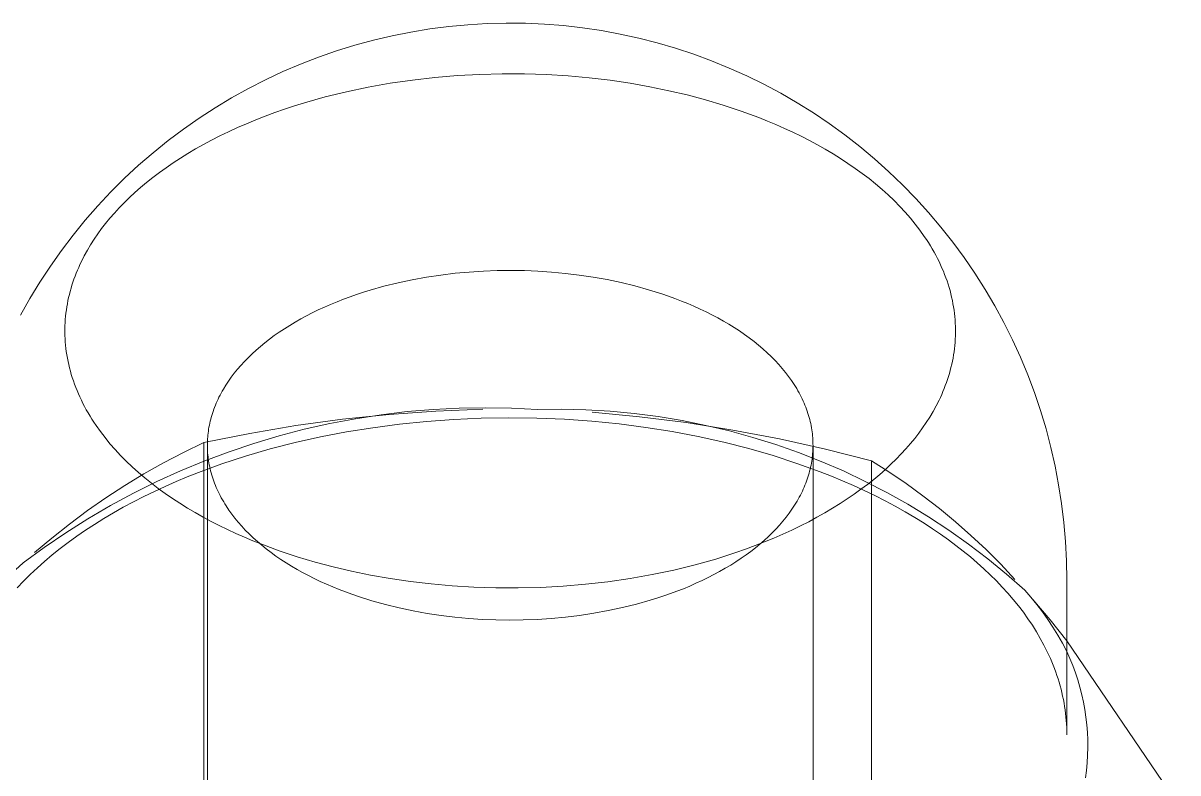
# Model space of a CAD drawing. Header units: inches. Extents: x -6 to 195, y -3 to 126.
# Drawn here: x 189.223 to 189.733, y 51.725 to 52.057 of the extents above; entities that cross this region are included whole.
import ezdxf

# ---------------------------------------------------------------- set-up
doc = ezdxf.new("R2010")
doc.units = ezdxf.units.IN
doc.linetypes.add('HIDDEN', pattern=[1.905, 1.27, -0.635])
doc.layers.add('ZANO_R', color=7, linetype='Continuous', lineweight=0)
doc.layers.add('ZANO_R_przerywana', color=250, linetype='HIDDEN', lineweight=0)

msp = doc.modelspace()

# ---------------------------------------------------------------- linework, layer by layer
at = {"layer": 'ZANO_R'}
for p, q in [((189.39422, 52.05267), (189.40258, 52.05404)), ((189.40258, 52.05404), (189.41099, 52.05512)), ((189.41099, 52.05512), (189.41944, 52.05591)), ((189.41944, 52.05591), (189.4279, 52.05641)), ((189.4279, 52.05641), (189.43638, 52.05662)), ((189.43638, 52.05662), (189.44486, 52.05653)), ((189.44486, 52.05653), (189.45329, 52.05616)), ((189.45329, 52.05616), (189.4617, 52.05549)), ((189.4617, 52.05549), (189.47009, 52.05454)), ((189.47009, 52.05454), (189.47843, 52.0533)), ((189.36947, 52.04685), (189.37765, 52.04907)), ((189.37765, 52.04907), (189.3859, 52.05102)), ((189.3859, 52.05102), (189.39422, 52.05267)), ((189.47843, 52.0533), (189.48673, 52.05177)), ((189.48673, 52.05177), (189.49498, 52.04997)), ((189.49498, 52.04997), (189.50315, 52.04788)), ((189.35336, 52.04156), (189.36137, 52.04434)), ((189.36137, 52.04434), (189.36947, 52.04685)), ((189.50315, 52.04788), (189.51125, 52.04551)), ((189.51125, 52.04551), (189.51927, 52.04286)), ((189.34545, 52.0385), (189.35336, 52.04156)), ((189.51927, 52.04286), (189.52719, 52.03994)), ((189.52719, 52.03994), (189.535, 52.03675)), ((189.32997, 52.03158), (189.33765, 52.03517)), ((189.33765, 52.03517), (189.34545, 52.0385)), ((189.535, 52.03675), (189.5427, 52.0333)), ((189.32242, 52.02772), (189.32997, 52.03158)), ((189.5427, 52.0333), (189.55028, 52.02958)), ((189.55028, 52.02958), (189.55772, 52.02561)), ((189.30774, 52.01923), (189.31501, 52.0236)), ((189.31501, 52.0236), (189.32242, 52.02772)), ((189.55772, 52.02561), (189.56503, 52.02138)), ((189.30063, 52.01462), (189.30774, 52.01923)), ((189.56503, 52.02138), (189.57218, 52.0169)), ((189.29368, 52.00976), (189.30063, 52.01462)), ((189.57218, 52.0169), (189.57918, 52.01218)), ((189.2869, 52.00466), (189.29368, 52.00976)), ((189.57918, 52.01218), (189.58601, 52.00723)), ((189.2803, 51.99934), (189.2869, 52.00466)), ((189.58601, 52.00723), (189.59267, 52.00204)), ((189.27389, 51.99379), (189.2803, 51.99934)), ((189.59267, 52.00204), (189.59914, 51.99663)), ((189.26768, 51.98802), (189.27389, 51.99379)), ((189.59914, 51.99663), (189.60543, 51.991)), ((189.26166, 51.98204), (189.26768, 51.98802)), ((189.60543, 51.991), (189.61152, 51.98516)), ((189.61152, 51.98516), (189.6174, 51.97911)), ((189.25586, 51.97586), (189.26166, 51.98204)), ((189.6174, 51.97911), (189.62308, 51.97286)), ((189.25027, 51.96948), (189.25586, 51.97586)), ((189.62308, 51.97286), (189.62853, 51.96642)), ((189.24491, 51.96292), (189.25027, 51.96948)), ((189.23977, 51.95617), (189.24491, 51.96292)), ((189.62853, 51.96642), (189.63377, 51.9598)), ((189.63377, 51.9598), (189.63877, 51.95301)), ((189.23487, 51.94925), (189.23977, 51.95617)), ((189.63877, 51.95301), (189.64354, 51.94604)), ((189.23022, 51.94216), (189.23487, 51.94925)), ((189.22581, 51.93492), (189.23022, 51.94216)), ((189.64354, 51.94604), (189.64806, 51.93892)), ((189.64806, 51.93892), (189.65234, 51.93164)), ((189.22165, 51.92753), (189.22581, 51.93492)), ((189.65234, 51.93164), (189.65637, 51.92423)), ((189.65637, 51.92423), (189.66014, 51.91668)), ((189.66014, 51.91668), (189.66364, 51.909)), ((189.66364, 51.909), (189.66689, 51.90121)), ((189.66689, 51.90121), (189.66986, 51.89331)), ((189.66986, 51.89331), (189.67256, 51.88532)), ((189.67256, 51.88532), (189.67499, 51.87723)), ((189.67499, 51.87723), (189.67714, 51.86907)), ((189.67714, 51.86907), (189.679, 51.86084)), ((189.679, 51.86084), (189.68058, 51.85255)), ((189.68058, 51.85255), (189.68188, 51.84421)), ((189.68188, 51.84421), (189.68289, 51.83583)), ((189.68289, 51.83583), (189.68361, 51.82743)), ((189.68361, 51.82743), (189.68405, 51.819)), ((189.68405, 51.819), (189.68419, 51.81056)), ((189.68419, 51.81056), (189.68419, 51.74209)), ((189.73329, 51.7115), (189.68419, 51.78359)), ((189.68419, 51.77881), (189.68557, 51.77574)), ((189.68557, 51.77574), (189.68684, 51.77262)), ((189.68684, 51.77262), (189.68801, 51.76946)), ((189.68801, 51.76946), (189.68906, 51.76627)), ((189.68906, 51.76627), (189.69001, 51.76303)), ((189.69001, 51.76303), (189.69084, 51.75977)), ((189.69084, 51.75977), (189.69156, 51.75648)), ((189.69156, 51.75648), (189.69216, 51.75317)), ((189.69216, 51.75317), (189.69265, 51.74984)), ((189.69265, 51.74984), (189.69303, 51.74649)), ((189.69303, 51.74649), (189.69329, 51.74313)), ((189.69329, 51.74313), (189.69343, 51.73977)), ((189.69343, 51.73977), (189.69346, 51.7364)), ((189.69337, 51.73304), (189.69317, 51.72968)), ((189.69346, 51.7364), (189.69337, 51.73304)), ((189.69317, 51.72968), (189.69285, 51.72632)), ((189.69285, 51.72632), (189.69242, 51.72298))]:
    msp.add_line(p, q, dxfattribs=at)
at = {"layer": 'ZANO_R_przerywana'}
for p, q in [((189.42473, 52.03395), (189.41478, 52.03341)), ((189.43463, 52.0342), (189.42473, 52.03395)), ((189.44445, 52.03415), (189.43463, 52.0342)), ((189.45415, 52.03384), (189.44445, 52.03415)), ((189.46371, 52.03325), (189.45415, 52.03384)), ((189.38508, 52.03001), (189.37536, 52.02828)), ((189.39492, 52.03144), (189.38508, 52.03001)), ((189.40483, 52.03258), (189.39492, 52.03144)), ((189.41478, 52.03341), (189.40483, 52.03258)), ((189.47309, 52.03241), (189.46371, 52.03325)), ((189.48226, 52.03132), (189.47309, 52.03241)), ((189.4912, 52.03001), (189.48226, 52.03132)), ((189.49988, 52.02848), (189.4912, 52.03001)), ((189.5083, 52.02675), (189.49988, 52.02848)), ((189.35641, 52.02396), (189.34726, 52.02138)), ((189.36579, 52.02626), (189.35641, 52.02396)), ((189.37536, 52.02828), (189.36579, 52.02626)), ((189.51643, 52.02484), (189.5083, 52.02675)), ((189.5244, 52.02272), (189.51643, 52.02484)), ((189.33839, 52.01854), (189.33406, 52.01703)), ((189.34279, 52.01999), (189.33839, 52.01854)), ((189.34726, 52.02138), (189.34279, 52.01999)), ((189.53234, 52.02035), (189.5244, 52.02272)), ((189.54021, 52.01774), (189.53234, 52.02035)), ((189.32564, 52.01383), (189.32156, 52.01214)), ((189.32981, 52.01546), (189.32564, 52.01383)), ((189.33406, 52.01703), (189.32981, 52.01546)), ((189.54799, 52.01487), (189.54021, 52.01774)), ((189.55182, 52.01334), (189.54799, 52.01487)), ((189.55563, 52.01175), (189.55182, 52.01334)), ((189.31366, 52.00861), (189.30985, 52.00677)), ((189.31756, 52.0104), (189.31366, 52.00861)), ((189.32156, 52.01214), (189.31756, 52.0104)), ((189.55939, 52.01009), (189.55563, 52.01175)), ((189.5631, 52.00837), (189.55939, 52.01009)), ((189.56677, 52.00659), (189.5631, 52.00837)), ((189.30253, 52.00295), (189.29902, 52.00098)), ((189.30614, 52.00488), (189.30253, 52.00295)), ((189.30985, 52.00677), (189.30614, 52.00488)), ((189.57038, 52.00475), (189.56677, 52.00659)), ((189.57393, 52.00284), (189.57038, 52.00475)), ((189.57741, 52.00087), (189.57393, 52.00284)), ((189.29562, 51.99896), (189.29232, 51.99691)), ((189.29902, 52.00098), (189.29562, 51.99896)), ((189.58083, 51.99885), (189.57741, 52.00087)), ((189.58418, 51.99676), (189.58083, 51.99885)), ((189.28604, 51.99271), (189.28306, 51.99057)), ((189.28912, 51.99483), (189.28604, 51.99271)), ((189.29232, 51.99691), (189.28912, 51.99483)), ((189.58745, 51.99462), (189.58418, 51.99676)), ((189.59063, 51.99242), (189.58745, 51.99462)), ((189.28019, 51.9884), (189.27743, 51.9862)), ((189.28306, 51.99057), (189.28019, 51.9884)), ((189.59374, 51.99017), (189.59063, 51.99242)), ((189.59675, 51.98787), (189.59374, 51.99017)), ((189.59967, 51.98551), (189.59675, 51.98787)), ((189.27478, 51.98399), (189.27225, 51.98175)), ((189.27743, 51.9862), (189.27478, 51.98399)), ((189.6025, 51.9831), (189.59967, 51.98551)), ((189.60522, 51.98065), (189.6025, 51.9831)), ((189.26982, 51.9795), (189.2675, 51.97723)), ((189.27225, 51.98175), (189.26982, 51.9795)), ((189.60784, 51.97815), (189.60522, 51.98065)), ((189.61035, 51.97561), (189.60784, 51.97815)), ((189.26319, 51.97267), (189.26119, 51.97037)), ((189.26529, 51.97495), (189.26319, 51.97267)), ((189.2675, 51.97723), (189.26529, 51.97495)), ((189.61275, 51.97302), (189.61035, 51.97561)), ((189.61504, 51.9704), (189.61275, 51.97302)), ((189.2593, 51.96807), (189.25752, 51.96577)), ((189.26119, 51.97037), (189.2593, 51.96807)), ((189.61722, 51.96774), (189.61504, 51.9704)), ((189.61927, 51.96505), (189.61722, 51.96774)), ((189.25583, 51.96344), (189.25421, 51.96107)), ((189.25752, 51.96577), (189.25583, 51.96344)), ((189.6212, 51.96233), (189.61927, 51.96505)), ((189.62213, 51.96096), (189.6212, 51.96233)), ((189.25267, 51.95866), (189.25122, 51.95621)), ((189.25421, 51.96107), (189.25267, 51.95866)), ((189.62302, 51.95958), (189.62213, 51.96096)), ((189.62388, 51.9582), (189.62302, 51.95958)), ((189.6247, 51.9568), (189.62388, 51.9582)), ((189.24985, 51.95373), (189.24857, 51.9512)), ((189.25122, 51.95621), (189.24985, 51.95373)), ((189.6255, 51.95541), (189.6247, 51.9568)), ((189.62626, 51.95401), (189.6255, 51.95541)), ((189.627, 51.9526), (189.62626, 51.95401)), ((189.6277, 51.95119), (189.627, 51.9526)), ((189.24682, 51.94734), (189.24629, 51.94604)), ((189.24738, 51.94864), (189.24682, 51.94734)), ((189.24796, 51.94992), (189.24738, 51.94864)), ((189.24857, 51.9512), (189.24796, 51.94992)), ((189.42003, 51.9466), (189.42626, 51.94701)), ((189.42626, 51.94701), (189.43242, 51.94724)), ((189.43242, 51.94724), (189.4385, 51.94731)), ((189.4385, 51.94731), (189.44446, 51.94723)), ((189.44446, 51.94723), (189.45042, 51.94699)), ((189.45042, 51.94699), (189.45645, 51.94658)), ((189.62837, 51.94978), (189.6277, 51.95119)), ((189.629, 51.94836), (189.62837, 51.94978)), ((189.62961, 51.94693), (189.629, 51.94836)), ((189.63018, 51.94551), (189.62961, 51.94693)), ((189.24484, 51.94208), (189.24441, 51.94074)), ((189.2453, 51.94341), (189.24484, 51.94208)), ((189.24578, 51.94473), (189.2453, 51.94341)), ((189.24629, 51.94604), (189.24578, 51.94473)), ((189.38234, 51.94028), (189.38854, 51.94181)), ((189.38854, 51.94181), (189.3948, 51.94315)), ((189.3948, 51.94315), (189.40111, 51.9443)), ((189.40111, 51.9443), (189.40743, 51.94525)), ((189.40743, 51.94525), (189.41374, 51.94602)), ((189.41374, 51.94602), (189.42003, 51.9466)), ((189.45645, 51.94658), (189.46255, 51.94601)), ((189.46255, 51.94601), (189.46869, 51.94527)), ((189.46869, 51.94527), (189.47485, 51.94435)), ((189.47485, 51.94435), (189.48101, 51.94324)), ((189.48101, 51.94324), (189.48715, 51.94194)), ((189.48715, 51.94194), (189.49324, 51.94046)), ((189.63072, 51.94408), (189.63018, 51.94551)), ((189.63123, 51.94265), (189.63072, 51.94408)), ((189.6317, 51.94122), (189.63123, 51.94265)), ((189.24327, 51.93669), (189.24295, 51.93533)), ((189.24362, 51.93805), (189.24327, 51.93669)), ((189.244, 51.9394), (189.24362, 51.93805)), ((189.24441, 51.94074), (189.244, 51.9394)), ((189.36733, 51.93562), (189.37026, 51.93664)), ((189.37026, 51.93664), (189.37324, 51.93762)), ((189.37324, 51.93762), (189.37624, 51.93856)), ((189.37624, 51.93856), (189.38234, 51.94028)), ((189.49324, 51.94046), (189.49925, 51.93878)), ((189.49925, 51.93878), (189.50517, 51.93692)), ((189.50517, 51.93692), (189.50808, 51.93592)), ((189.63214, 51.93978), (189.6317, 51.94122)), ((189.63255, 51.93835), (189.63214, 51.93978)), ((189.63293, 51.93691), (189.63255, 51.93835)), ((189.63328, 51.93548), (189.63293, 51.93691)), ((189.24238, 51.93258), (189.24214, 51.9312)), ((189.24265, 51.93396), (189.24238, 51.93258)), ((189.24295, 51.93533), (189.24265, 51.93396)), ((189.35601, 51.93106), (189.35877, 51.93227)), ((189.35877, 51.93227), (189.36158, 51.93343)), ((189.36158, 51.93343), (189.36443, 51.93454)), ((189.36443, 51.93454), (189.36733, 51.93562)), ((189.50808, 51.93592), (189.51096, 51.93487)), ((189.51096, 51.93487), (189.5138, 51.93378)), ((189.5138, 51.93378), (189.5166, 51.93264)), ((189.5166, 51.93264), (189.51935, 51.93146)), ((189.51935, 51.93146), (189.52206, 51.93023)), ((189.63359, 51.93404), (189.63328, 51.93548)), ((189.63387, 51.9326), (189.63359, 51.93404)), ((189.63412, 51.93117), (189.63387, 51.9326)), ((189.2416, 51.92702), (189.24147, 51.92562)), ((189.24175, 51.92842), (189.2416, 51.92702)), ((189.24193, 51.92981), (189.24175, 51.92842)), ((189.24214, 51.9312), (189.24193, 51.92981)), ((189.34553, 51.92584), (189.34806, 51.9272)), ((189.34806, 51.9272), (189.35066, 51.92853)), ((189.35066, 51.92853), (189.35331, 51.92981)), ((189.35331, 51.92981), (189.35601, 51.93106)), ((189.52206, 51.93023), (189.52472, 51.92896)), ((189.52472, 51.92896), (189.52732, 51.92766)), ((189.52732, 51.92766), (189.52987, 51.92631)), ((189.52987, 51.92631), (189.53236, 51.92492)), ((189.63434, 51.92973), (189.63412, 51.93117)), ((189.63452, 51.9283), (189.63434, 51.92973)), ((189.63468, 51.92687), (189.63452, 51.9283)), ((189.6348, 51.92544), (189.63468, 51.92687)), ((189.24132, 51.9228), (189.24128, 51.92138)), ((189.24128, 51.92138), (189.24128, 51.91996)), ((189.24138, 51.92421), (189.24132, 51.9228)), ((189.24147, 51.92562), (189.24138, 51.92421)), ((189.33605, 51.92002), (189.33832, 51.92152)), ((189.33832, 51.92152), (189.34065, 51.923)), ((189.34065, 51.923), (189.34306, 51.92443)), ((189.34306, 51.92443), (189.34553, 51.92584)), ((189.53236, 51.92492), (189.53479, 51.92349)), ((189.53479, 51.92349), (189.53715, 51.92203)), ((189.53715, 51.92203), (189.53945, 51.92053)), ((189.63489, 51.92401), (189.6348, 51.92544)), ((189.63495, 51.92258), (189.63489, 51.92401)), ((189.63498, 51.92116), (189.63495, 51.92258)), ((189.63498, 51.91974), (189.63498, 51.92116)), ((189.24128, 51.91996), (189.24131, 51.91854)), ((189.24131, 51.91854), (189.24137, 51.91711)), ((189.24137, 51.91711), (189.24146, 51.91569)), ((189.32968, 51.91533), (189.33173, 51.91692)), ((189.33173, 51.91692), (189.33385, 51.91849)), ((189.33385, 51.91849), (189.33605, 51.92002)), ((189.53945, 51.92053), (189.54168, 51.919)), ((189.54168, 51.919), (189.54384, 51.91744)), ((189.54384, 51.91744), (189.54593, 51.91585)), ((189.63479, 51.91551), (189.63488, 51.91691)), ((189.63488, 51.91691), (189.63494, 51.91832)), ((189.63494, 51.91832), (189.63498, 51.91974)), ((189.24146, 51.91569), (189.24158, 51.91426)), ((189.24158, 51.91426), (189.24174, 51.91282)), ((189.24174, 51.91282), (189.24192, 51.91139)), ((189.24192, 51.91139), (189.24214, 51.90995)), ((189.324, 51.91041), (189.32582, 51.91208)), ((189.32582, 51.91208), (189.32771, 51.91372)), ((189.32771, 51.91372), (189.32968, 51.91533)), ((189.54593, 51.91585), (189.54794, 51.91423)), ((189.54794, 51.91423), (189.54987, 51.91258)), ((189.54987, 51.91258), (189.55173, 51.91091)), ((189.63412, 51.90992), (189.63433, 51.91131)), ((189.63433, 51.91131), (189.63451, 51.9127)), ((189.63451, 51.9127), (189.63466, 51.9141)), ((189.63466, 51.9141), (189.63479, 51.91551)), ((189.24214, 51.90995), (189.24239, 51.90852)), ((189.24239, 51.90852), (189.24267, 51.90708)), ((189.24267, 51.90708), (189.24298, 51.90565)), ((189.31904, 51.90532), (189.32061, 51.90703)), ((189.32061, 51.90703), (189.32227, 51.90873)), ((189.32227, 51.90873), (189.324, 51.91041)), ((189.55173, 51.91091), (189.55351, 51.90921)), ((189.55351, 51.90921), (189.55521, 51.90749)), ((189.55521, 51.90749), (189.55682, 51.90576)), ((189.63331, 51.90579), (189.63361, 51.90716)), ((189.63361, 51.90716), (189.63388, 51.90854)), ((189.63388, 51.90854), (189.63412, 51.90992)), ((189.24298, 51.90565), (189.24333, 51.90421)), ((189.24333, 51.90421), (189.24371, 51.90277)), ((189.24371, 51.90277), (189.24412, 51.90134)), ((189.24412, 51.90134), (189.24456, 51.8999)), ((189.31481, 51.90009), (189.31614, 51.90184)), ((189.31614, 51.90184), (189.31755, 51.90359)), ((189.31755, 51.90359), (189.31904, 51.90532)), ((189.55682, 51.90576), (189.55836, 51.90401)), ((189.55836, 51.90401), (189.55981, 51.90224)), ((189.55981, 51.90224), (189.56118, 51.90045)), ((189.63185, 51.90038), (189.63226, 51.90172)), ((189.63226, 51.90172), (189.63264, 51.90307)), ((189.63264, 51.90307), (189.63299, 51.90443)), ((189.63299, 51.90443), (189.63331, 51.90579)), ((189.24456, 51.8999), (189.24503, 51.89847)), ((189.24503, 51.89847), (189.24554, 51.89704)), ((189.24554, 51.89704), (189.24608, 51.89561)), ((189.24608, 51.89561), (189.24665, 51.89419)), ((189.31133, 51.89479), (189.31241, 51.89656)), ((189.31241, 51.89656), (189.31357, 51.89833)), ((189.31357, 51.89833), (189.31481, 51.90009)), ((189.56118, 51.90045), (189.56246, 51.89866)), ((189.56246, 51.89866), (189.56366, 51.89686)), ((189.56366, 51.89686), (189.56423, 51.89595)), ((189.56423, 51.89595), (189.56478, 51.89504)), ((189.62997, 51.89508), (189.63048, 51.8964)), ((189.63048, 51.8964), (189.63096, 51.89772)), ((189.63096, 51.89772), (189.63142, 51.89904)), ((189.63142, 51.89904), (189.63185, 51.90038)), ((189.24665, 51.89419), (189.24726, 51.89277)), ((189.24726, 51.89277), (189.24789, 51.89135)), ((189.24789, 51.89135), (189.24856, 51.88993)), ((189.30898, 51.89034), (189.30941, 51.89123)), ((189.30941, 51.89123), (189.30986, 51.89212)), ((189.30986, 51.89212), (189.31033, 51.89301)), ((189.31033, 51.89301), (189.31082, 51.8939)), ((189.31082, 51.8939), (189.31133, 51.89479)), ((189.56478, 51.89504), (189.56531, 51.89414)), ((189.56531, 51.89414), (189.56582, 51.89323)), ((189.56582, 51.89323), (189.5663, 51.89232)), ((189.5663, 51.89232), (189.56677, 51.8914)), ((189.56677, 51.8914), (189.56721, 51.89049)), ((189.62769, 51.88992), (189.6283, 51.8912)), ((189.6283, 51.8912), (189.62888, 51.89249)), ((189.62888, 51.89249), (189.62944, 51.89378)), ((189.62944, 51.89378), (189.62997, 51.89508)), ((189.24856, 51.88993), (189.24926, 51.88852)), ((189.24926, 51.88852), (189.25, 51.88712)), ((189.25, 51.88712), (189.25076, 51.88571)), ((189.25076, 51.88571), (189.25156, 51.88432)), ((189.30681, 51.88501), (189.30712, 51.8859)), ((189.30712, 51.8859), (189.30746, 51.88678)), ((189.30746, 51.88678), (189.30781, 51.88767)), ((189.30781, 51.88767), (189.30818, 51.88856)), ((189.30818, 51.88856), (189.30857, 51.88945)), ((189.30857, 51.88945), (189.30898, 51.89034)), ((189.39259, 51.88487), (189.40409, 51.88585)), ((189.40409, 51.88585), (189.41562, 51.88643)), ((189.42597, 51.88592), (189.40526, 51.8851)), ((189.41562, 51.88643), (189.42717, 51.88662)), ((189.42717, 51.88662), (189.43871, 51.88641)), ((189.43871, 51.88641), (189.45024, 51.88581)), ((189.45024, 51.88581), (189.46094, 51.88593)), ((189.46094, 51.88593), (189.47163, 51.88567)), ((189.47163, 51.88567), (189.48231, 51.88504)), ((189.56721, 51.89049), (189.56763, 51.88958)), ((189.56763, 51.88958), (189.56804, 51.88867)), ((189.56804, 51.88867), (189.56842, 51.88775)), ((189.56842, 51.88775), (189.56878, 51.88684)), ((189.56878, 51.88684), (189.56912, 51.88593)), ((189.56912, 51.88593), (189.56945, 51.88502)), ((189.62504, 51.88491), (189.62641, 51.8874)), ((189.62641, 51.8874), (189.62769, 51.88992)), ((189.25156, 51.88432), (189.25239, 51.88293)), ((189.25239, 51.88293), (189.25324, 51.88154)), ((189.25324, 51.88154), (189.25413, 51.88016)), ((189.30533, 51.87973), (189.30553, 51.88061)), ((189.30553, 51.88061), (189.30575, 51.88148)), ((189.30575, 51.88148), (189.30599, 51.88236)), ((189.30599, 51.88236), (189.30624, 51.88324)), ((189.30624, 51.88324), (189.30652, 51.88413)), ((189.30652, 51.88413), (189.30681, 51.88501)), ((189.36396, 51.88149), (189.34342, 51.8787)), ((189.35837, 51.8796), (189.36971, 51.88174)), ((189.38458, 51.88362), (189.36396, 51.88149)), ((189.36971, 51.88174), (189.38112, 51.8835)), ((189.38112, 51.8835), (189.39259, 51.88487)), ((189.40526, 51.8851), (189.38458, 51.88362)), ((189.40117, 51.88055), (189.38923, 51.87934)), ((189.41322, 51.88143), (189.40117, 51.88055)), ((189.42537, 51.88197), (189.41322, 51.88143)), ((189.43759, 51.88216), (189.42537, 51.88197)), ((189.44987, 51.882), (189.43759, 51.88216)), ((189.46211, 51.88149), (189.44987, 51.882)), ((189.47424, 51.88063), (189.46211, 51.88149)), ((189.48624, 51.87943), (189.47424, 51.88063)), ((189.49522, 51.88264), (189.47441, 51.88461)), ((189.48231, 51.88504), (189.49296, 51.88404)), ((189.49296, 51.88404), (189.50357, 51.88267)), ((189.51596, 51.88002), (189.49522, 51.88264)), ((189.50357, 51.88267), (189.51412, 51.88092)), ((189.51412, 51.88092), (189.52461, 51.87882)), ((189.56945, 51.88502), (189.56975, 51.88411)), ((189.56975, 51.88411), (189.57003, 51.8832)), ((189.57003, 51.8832), (189.57029, 51.88229)), ((189.57029, 51.88229), (189.57054, 51.88138)), ((189.57054, 51.88138), (189.57076, 51.88048)), ((189.57076, 51.88048), (189.57096, 51.87958)), ((189.62205, 51.88005), (189.62359, 51.88246)), ((189.62359, 51.88246), (189.62504, 51.88491)), ((189.25413, 51.88016), (189.25506, 51.87879)), ((189.25506, 51.87879), (189.25699, 51.87607)), ((189.25699, 51.87607), (189.25904, 51.87338)), ((189.32298, 51.87527), (189.30266, 51.87119)), ((189.3045, 51.87454), (189.3046, 51.8754)), ((189.3046, 51.8754), (189.30471, 51.87626)), ((189.30471, 51.87626), (189.30484, 51.87712)), ((189.30484, 51.87712), (189.30498, 51.87799)), ((189.30498, 51.87799), (189.30515, 51.87886)), ((189.30515, 51.87886), (189.30533, 51.87973)), ((189.34342, 51.8787), (189.32298, 51.87527)), ((189.33594, 51.87415), (189.34711, 51.87706)), ((189.34711, 51.87706), (189.35837, 51.8796)), ((189.36577, 51.87592), (189.35431, 51.87372)), ((189.37742, 51.87779), (189.36577, 51.87592)), ((189.38923, 51.87934), (189.37742, 51.87779)), ((189.49809, 51.8779), (189.48624, 51.87943)), ((189.50978, 51.87604), (189.49809, 51.8779)), ((189.52127, 51.87386), (189.50978, 51.87604)), ((189.53662, 51.87675), (189.51596, 51.88002)), ((189.52461, 51.87882), (189.53502, 51.87635)), ((189.53502, 51.87635), (189.54534, 51.87351)), ((189.55716, 51.87284), (189.53662, 51.87675)), ((189.57096, 51.87958), (189.57115, 51.87868)), ((189.57115, 51.87868), (189.57131, 51.87778)), ((189.57131, 51.87778), (189.57146, 51.87688)), ((189.57146, 51.87688), (189.57159, 51.87599)), ((189.57159, 51.87599), (189.5717, 51.8751)), ((189.61696, 51.87305), (189.61874, 51.87536)), ((189.61874, 51.87536), (189.62043, 51.87768)), ((189.62043, 51.87768), (189.62205, 51.88005)), ((189.25904, 51.87338), (189.26122, 51.87072)), ((189.26122, 51.87072), (189.26351, 51.8681)), ((189.30266, 51.87119), (189.2937, 51.86687)), ((189.30266, 51.69957), (189.30266, 51.87119)), ((189.30427, 51.87024), (189.30428, 51.87111)), ((189.30428, 51.86937), (189.30427, 51.87024)), ((189.30428, 51.87111), (189.30431, 51.87197)), ((189.30431, 51.87197), (189.30436, 51.87283)), ((189.30436, 51.87283), (189.30442, 51.87369)), ((189.30442, 51.87369), (189.3045, 51.87454)), ((189.31392, 51.86718), (189.32487, 51.87085)), ((189.32487, 51.87085), (189.33594, 51.87415)), ((189.34304, 51.8712), (189.332, 51.86837)), ((189.35431, 51.87372), (189.34304, 51.8712)), ((189.53254, 51.87136), (189.52127, 51.87386)), ((189.54359, 51.86855), (189.53254, 51.87136)), ((189.54534, 51.87351), (189.55555, 51.87032)), ((189.55555, 51.87032), (189.56564, 51.86678)), ((189.57756, 51.8683), (189.55716, 51.87284)), ((189.5717, 51.8751), (189.57179, 51.87421)), ((189.57179, 51.87421), (189.57187, 51.87332)), ((189.57187, 51.87332), (189.57192, 51.87244)), ((189.57192, 51.87244), (189.57196, 51.87156)), ((189.57196, 51.87156), (189.57198, 51.87069)), ((189.57198, 51.87069), (189.57199, 51.86982)), ((189.61307, 51.86846), (189.61507, 51.87075)), ((189.61507, 51.87075), (189.61696, 51.87305)), ((189.26351, 51.8681), (189.26591, 51.86552)), ((189.26591, 51.86552), (189.26842, 51.86297)), ((189.2937, 51.86687), (189.28489, 51.86227)), ((189.30311, 51.86314), (189.31392, 51.86718)), ((189.30427, 51.54361), (189.30427, 51.87003)), ((189.3043, 51.86849), (189.30428, 51.86937)), ((189.30434, 51.86762), (189.3043, 51.86849)), ((189.30439, 51.86673), (189.30434, 51.86762)), ((189.30447, 51.86585), (189.30439, 51.86673)), ((189.30456, 51.86496), (189.30447, 51.86585)), ((189.32119, 51.86523), (189.31066, 51.86178)), ((189.332, 51.86837), (189.32119, 51.86523)), ((189.55438, 51.86544), (189.54359, 51.86855)), ((189.5649, 51.86202), (189.55438, 51.86544)), ((189.56564, 51.86678), (189.57561, 51.86288)), ((189.57176, 51.86552), (189.57167, 51.86466)), ((189.57184, 51.86637), (189.57176, 51.86552)), ((189.5719, 51.86723), (189.57184, 51.86637)), ((189.57195, 51.86809), (189.5719, 51.86723)), ((189.57198, 51.86895), (189.57195, 51.86809)), ((189.57199, 51.86982), (189.57198, 51.86895)), ((189.57199, 51.86949), (189.57199, 51.54361)), ((189.59782, 51.86312), (189.57756, 51.8683)), ((189.60876, 51.86389), (189.61097, 51.86617)), ((189.61097, 51.86617), (189.61307, 51.86846)), ((189.26842, 51.86297), (189.27104, 51.86047)), ((189.27104, 51.86047), (189.27376, 51.85802)), ((189.28489, 51.86227), (189.27622, 51.85739)), ((189.29244, 51.85873), (189.30311, 51.86314)), ((189.3055, 51.85994), (189.30041, 51.85803)), ((189.30467, 51.86407), (189.30456, 51.86496)), ((189.3048, 51.86318), (189.30467, 51.86407)), ((189.30495, 51.86228), (189.3048, 51.86318)), ((189.30511, 51.86138), (189.30495, 51.86228)), ((189.3053, 51.86048), (189.30511, 51.86138)), ((189.3055, 51.85958), (189.3053, 51.86048)), ((189.31066, 51.86178), (189.3055, 51.85994)), ((189.57513, 51.85831), (189.5649, 51.86202)), ((189.57093, 51.86033), (189.57073, 51.85945)), ((189.57111, 51.8612), (189.57093, 51.86033)), ((189.57128, 51.86207), (189.57111, 51.8612)), ((189.57142, 51.86293), (189.57128, 51.86207)), ((189.57155, 51.8638), (189.57142, 51.86293)), ((189.57167, 51.86466), (189.57155, 51.8638)), ((189.57561, 51.86288), (189.58543, 51.85865)), ((189.60558, 51.85822), (189.59782, 51.86312)), ((189.59782, 51.86312), (189.59782, 51.69149)), ((189.60402, 51.85937), (189.60644, 51.86162)), ((189.60644, 51.86162), (189.60876, 51.86389)), ((189.27622, 51.85739), (189.26772, 51.85224)), ((189.27376, 51.85802), (189.27659, 51.85561)), ((189.27659, 51.85561), (189.27951, 51.85326)), ((189.28193, 51.85396), (189.29244, 51.85873)), ((189.2954, 51.85605), (189.29046, 51.85399)), ((189.30041, 51.85803), (189.2954, 51.85605)), ((189.30572, 51.85867), (189.3055, 51.85958)), ((189.30597, 51.85777), (189.30572, 51.85867)), ((189.30623, 51.85686), (189.30597, 51.85777)), ((189.30651, 51.85595), (189.30623, 51.85686)), ((189.30681, 51.85504), (189.30651, 51.85595)), ((189.30714, 51.85413), (189.30681, 51.85504)), ((189.56945, 51.85505), (189.56914, 51.85416)), ((189.56974, 51.85593), (189.56945, 51.85505)), ((189.57002, 51.85681), (189.56974, 51.85593)), ((189.57027, 51.85769), (189.57002, 51.85681)), ((189.57051, 51.85857), (189.57027, 51.85769)), ((189.57073, 51.85945), (189.57051, 51.85857)), ((189.58012, 51.85634), (189.57513, 51.85831)), ((189.58504, 51.85431), (189.58012, 51.85634)), ((189.58543, 51.85865), (189.5951, 51.85407)), ((189.59607, 51.85272), (189.59883, 51.85492)), ((189.59883, 51.85492), (189.60148, 51.85714)), ((189.60148, 51.85714), (189.60402, 51.85937)), ((189.61317, 51.85308), (189.60558, 51.85822)), ((189.26772, 51.85224), (189.25939, 51.84682)), ((189.27158, 51.84883), (189.28193, 51.85396)), ((189.27951, 51.85326), (189.28252, 51.85095)), ((189.28561, 51.85185), (189.28085, 51.84965)), ((189.28252, 51.85095), (189.28563, 51.8487)), ((189.29046, 51.85399), (189.28561, 51.85185)), ((189.30748, 51.85322), (189.30714, 51.85413)), ((189.30784, 51.8523), (189.30748, 51.85322)), ((189.30822, 51.85139), (189.30784, 51.8523)), ((189.30863, 51.85048), (189.30822, 51.85139)), ((189.30905, 51.84956), (189.30863, 51.85048)), ((189.56728, 51.84972), (189.56685, 51.84883)), ((189.56769, 51.85061), (189.56728, 51.84972)), ((189.56808, 51.8515), (189.56769, 51.85061)), ((189.56845, 51.85239), (189.56808, 51.8515)), ((189.5688, 51.85327), (189.56845, 51.85239)), ((189.56914, 51.85416), (189.5688, 51.85327)), ((189.58987, 51.8522), (189.58504, 51.85431)), ((189.59461, 51.85002), (189.58987, 51.8522)), ((189.59022, 51.84841), (189.5932, 51.85055)), ((189.5932, 51.85055), (189.59607, 51.85272)), ((189.59927, 51.84777), (189.59461, 51.85002)), ((189.5951, 51.85407), (189.6046, 51.84916)), ((189.6206, 51.8477), (189.61317, 51.85308)), ((189.25939, 51.84682), (189.25123, 51.84114)), ((189.26142, 51.84335), (189.27158, 51.84883)), ((189.27158, 51.84502), (189.2671, 51.84261)), ((189.27617, 51.84737), (189.27158, 51.84502)), ((189.28085, 51.84965), (189.27617, 51.84737)), ((189.28563, 51.8487), (189.28882, 51.8465)), ((189.28882, 51.8465), (189.29208, 51.84436)), ((189.30949, 51.84865), (189.30905, 51.84956)), ((189.30996, 51.84774), (189.30949, 51.84865)), ((189.31044, 51.84683), (189.30996, 51.84774)), ((189.31095, 51.84592), (189.31044, 51.84683)), ((189.31148, 51.84501), (189.31095, 51.84592)), ((189.31203, 51.84411), (189.31148, 51.84501)), ((189.56493, 51.84527), (189.56385, 51.8435)), ((189.56544, 51.84616), (189.56493, 51.84527)), ((189.56593, 51.84705), (189.56544, 51.84616)), ((189.5664, 51.84794), (189.56593, 51.84705)), ((189.56685, 51.84883), (189.5664, 51.84794)), ((189.58394, 51.84421), (189.58714, 51.84629)), ((189.58714, 51.84629), (189.59022, 51.84841)), ((189.60383, 51.84546), (189.59927, 51.84777)), ((189.6083, 51.84308), (189.60383, 51.84546)), ((189.6046, 51.84916), (189.61393, 51.84392)), ((189.62785, 51.84208), (189.6206, 51.8477)), ((189.25123, 51.84114), (189.24326, 51.8352)), ((189.25145, 51.83753), (189.26142, 51.84335)), ((189.26275, 51.84014), (189.25851, 51.83763)), ((189.2671, 51.84261), (189.26275, 51.84014)), ((189.29208, 51.84436), (189.29543, 51.84227)), ((189.29543, 51.84227), (189.29885, 51.84025)), ((189.29885, 51.84025), (189.30234, 51.83828)), ((189.3126, 51.8432), (189.31203, 51.84411)), ((189.3138, 51.8414), (189.3126, 51.8432)), ((189.31508, 51.8396), (189.3138, 51.8414)), ((189.31645, 51.83782), (189.31508, 51.8396)), ((189.56145, 51.83997), (189.56012, 51.83821)), ((189.56269, 51.84173), (189.56145, 51.83997)), ((189.56385, 51.8435), (189.56269, 51.84173)), ((189.57373, 51.83817), (189.57724, 51.84015)), ((189.57724, 51.84015), (189.58064, 51.84216)), ((189.58064, 51.84216), (189.58394, 51.84421)), ((189.61268, 51.84063), (189.6083, 51.84308)), ((189.61695, 51.83811), (189.61268, 51.84063)), ((189.61393, 51.84392), (189.62307, 51.83835)), ((189.63492, 51.83624), (189.62785, 51.84208)), ((189.24326, 51.8352), (189.23548, 51.82901)), ((189.24168, 51.83137), (189.25145, 51.83753)), ((189.2544, 51.83506), (189.25041, 51.83245)), ((189.25851, 51.83763), (189.2544, 51.83506)), ((189.30234, 51.83828), (189.30589, 51.83638)), ((189.30589, 51.83638), (189.30949, 51.83453)), ((189.30949, 51.83453), (189.31316, 51.83275)), ((189.3179, 51.83605), (189.31645, 51.83782)), ((189.31944, 51.8343), (189.3179, 51.83605)), ((189.55722, 51.83474), (189.55565, 51.83302)), ((189.55871, 51.83647), (189.55722, 51.83474)), ((189.56012, 51.83821), (189.55871, 51.83647)), ((189.5626, 51.83251), (189.56641, 51.83435)), ((189.56641, 51.83435), (189.57012, 51.83624)), ((189.57012, 51.83624), (189.57373, 51.83817)), ((189.62112, 51.83553), (189.61695, 51.83811)), ((189.62479, 51.83314), (189.62112, 51.83553)), ((189.62307, 51.83835), (189.63201, 51.83248)), ((189.6418, 51.83018), (189.63492, 51.83624)), ((189.23213, 51.82489), (189.24168, 51.83137)), ((189.24654, 51.82978), (189.2428, 51.82708)), ((189.25041, 51.83245), (189.24654, 51.82978)), ((189.31316, 51.83275), (189.31687, 51.83103)), ((189.31687, 51.83103), (189.32063, 51.82938)), ((189.32105, 51.83256), (189.31944, 51.8343)), ((189.32063, 51.82938), (189.32444, 51.82778)), ((189.32275, 51.83085), (189.32105, 51.83256)), ((189.32453, 51.82915), (189.32275, 51.83085)), ((189.55226, 51.82964), (189.55044, 51.82798)), ((189.55399, 51.83132), (189.55226, 51.82964)), ((189.55565, 51.83302), (189.55399, 51.83132)), ((189.5547, 51.82898), (189.5587, 51.83072)), ((189.5587, 51.83072), (189.5626, 51.83251)), ((189.62836, 51.83072), (189.62479, 51.83314)), ((189.63182, 51.82826), (189.62836, 51.83072)), ((189.63201, 51.83248), (189.64073, 51.82629)), ((189.64849, 51.8239), (189.6418, 51.83018)), ((189.22281, 51.81808), (189.23213, 51.82489)), ((189.23548, 51.82901), (189.2279, 51.82257)), ((189.23919, 51.82432), (189.2357, 51.82153)), ((189.2428, 51.82708), (189.23919, 51.82432)), ((189.32444, 51.82778), (189.32828, 51.82625)), ((189.32639, 51.82748), (189.32453, 51.82915)), ((189.32832, 51.82583), (189.32639, 51.82748)), ((189.32828, 51.82625), (189.33605, 51.82339)), ((189.33033, 51.82421), (189.32832, 51.82583)), ((189.33242, 51.82262), (189.33033, 51.82421)), ((189.5422, 51.82409), (189.54645, 51.82566)), ((189.54658, 51.82473), (189.54453, 51.82313)), ((189.54645, 51.82566), (189.55062, 51.8273)), ((189.54855, 51.82634), (189.54658, 51.82473)), ((189.55044, 51.82798), (189.54855, 51.82634)), ((189.55062, 51.8273), (189.5547, 51.82898)), ((189.63518, 51.82577), (189.63182, 51.82826)), ((189.63843, 51.82324), (189.63518, 51.82577)), ((189.64073, 51.82629), (189.64924, 51.81981)), ((189.2357, 51.82153), (189.23234, 51.81869)), ((189.33458, 51.82106), (189.33242, 51.82262)), ((189.33681, 51.81953), (189.33458, 51.82106)), ((189.33605, 51.82339), (189.34392, 51.82077)), ((189.33911, 51.81803), (189.33681, 51.81953)), ((189.34392, 51.82077), (189.35186, 51.81841)), ((189.51985, 51.81717), (189.529, 51.81974)), ((189.529, 51.81974), (189.53347, 51.82113)), ((189.53347, 51.82113), (189.53787, 51.82258)), ((189.53787, 51.82258), (189.5422, 51.82409)), ((189.54021, 51.82004), (189.53794, 51.81853)), ((189.54241, 51.82157), (189.54021, 51.82004)), ((189.54453, 51.82313), (189.54241, 51.82157)), ((189.64157, 51.82067), (189.63843, 51.82324)), ((189.6446, 51.81807), (189.64157, 51.82067)), ((189.65497, 51.81741), (189.64849, 51.8239)), ((189.64924, 51.81981), (189.65752, 51.81303)), ((189.21943, 51.81502), (189.22281, 51.81808)), ((189.22911, 51.81581), (189.22601, 51.81289)), ((189.23234, 51.81869), (189.22911, 51.81581)), ((189.34147, 51.81657), (189.33911, 51.81803)), ((189.3439, 51.81514), (189.34147, 51.81657)), ((189.34639, 51.81375), (189.3439, 51.81514)), ((189.35186, 51.81841), (189.35983, 51.81629)), ((189.35983, 51.81629), (189.36796, 51.81438)), ((189.36796, 51.81438), (189.37638, 51.81265)), ((189.50091, 51.81284), (189.51047, 51.81486)), ((189.51047, 51.81486), (189.51985, 51.81717)), ((189.53073, 51.81422), (189.5282, 51.81286)), ((189.5332, 51.81562), (189.53073, 51.81422)), ((189.53561, 51.81706), (189.5332, 51.81562)), ((189.53794, 51.81853), (189.53561, 51.81706)), ((189.64753, 51.81544), (189.6446, 51.81807)), ((189.65035, 51.81278), (189.64753, 51.81544)), ((189.66124, 51.81071), (189.65497, 51.81741)), ((189.22304, 51.80993), (189.2202, 51.80694)), ((189.22601, 51.81289), (189.22304, 51.80993)), ((189.34894, 51.8124), (189.34639, 51.81375)), ((189.35154, 51.81109), (189.34894, 51.8124)), ((189.3542, 51.80982), (189.35154, 51.81109)), ((189.35691, 51.8086), (189.3542, 51.80982)), ((189.37638, 51.81265), (189.38506, 51.81112)), ((189.38506, 51.81112), (189.394, 51.8098)), ((189.394, 51.8098), (189.40317, 51.80872)), ((189.47143, 51.80855), (189.48134, 51.80968)), ((189.48134, 51.80968), (189.49118, 51.81111)), ((189.49118, 51.81111), (189.50091, 51.81284)), ((189.52025, 51.809), (189.51749, 51.80779)), ((189.52295, 51.81024), (189.52025, 51.809)), ((189.5256, 51.81153), (189.52295, 51.81024)), ((189.5282, 51.81286), (189.5256, 51.81153)), ((189.65306, 51.81008), (189.65035, 51.81278)), ((189.65566, 51.80736), (189.65306, 51.81008)), ((189.65752, 51.81303), (189.66556, 51.80597)), ((189.35966, 51.80742), (189.35691, 51.8086)), ((189.36246, 51.80628), (189.35966, 51.80742)), ((189.3653, 51.80518), (189.36246, 51.80628)), ((189.36818, 51.80414), (189.3653, 51.80518)), ((189.37109, 51.80314), (189.36818, 51.80414)), ((189.40317, 51.80872), (189.41255, 51.80787)), ((189.41255, 51.80787), (189.42211, 51.80729)), ((189.42211, 51.80729), (189.43181, 51.80697)), ((189.43181, 51.80697), (189.44163, 51.80693)), ((189.44163, 51.80693), (189.45153, 51.80717)), ((189.45153, 51.80717), (189.46148, 51.80771)), ((189.46148, 51.80771), (189.47143, 51.80855)), ((189.50893, 51.80444), (189.506, 51.80341)), ((189.51183, 51.80551), (189.50893, 51.80444)), ((189.51468, 51.80663), (189.51183, 51.80551)), ((189.51749, 51.80779), (189.51468, 51.80663)), ((189.65816, 51.80461), (189.65566, 51.80736)), ((189.66054, 51.80183), (189.65816, 51.80461)), ((189.66556, 51.80597), (189.66828, 51.80286)), ((189.37701, 51.80127), (189.37109, 51.80314)), ((189.38302, 51.7996), (189.37701, 51.80127)), ((189.38911, 51.79811), (189.38302, 51.7996)), ((189.49392, 51.79978), (189.48772, 51.79824)), ((189.50002, 51.8015), (189.49392, 51.79978)), ((189.50302, 51.80243), (189.50002, 51.8015)), ((189.506, 51.80341), (189.50302, 51.80243)), ((189.66281, 51.79903), (189.66054, 51.80183)), ((189.66497, 51.7962), (189.66281, 51.79903)), ((189.66828, 51.80286), (189.67089, 51.79967)), ((189.6768, 51.79282), (189.66918, 51.80186)), ((189.67089, 51.79967), (189.6734, 51.79638)), ((189.39525, 51.79682), (189.38911, 51.79811)), ((189.40141, 51.79571), (189.39525, 51.79682)), ((189.40757, 51.79479), (189.40141, 51.79571)), ((189.41371, 51.79404), (189.40757, 51.79479)), ((189.41981, 51.79347), (189.41371, 51.79404)), ((189.46252, 51.79404), (189.45623, 51.79346)), ((189.46883, 51.79481), (189.46252, 51.79404)), ((189.47515, 51.79576), (189.46883, 51.79481)), ((189.48146, 51.79691), (189.47515, 51.79576)), ((189.48772, 51.79824), (189.48146, 51.79691)), ((189.66702, 51.79335), (189.66497, 51.7962)), ((189.6734, 51.79638), (189.67579, 51.79302)), ((189.42584, 51.79307), (189.41981, 51.79347)), ((189.4318, 51.79283), (189.42584, 51.79307)), ((189.43776, 51.79275), (189.4318, 51.79283)), ((189.44384, 51.79282), (189.43776, 51.79275)), ((189.45, 51.79305), (189.44384, 51.79282)), ((189.45623, 51.79346), (189.45, 51.79305)), ((189.66895, 51.79047), (189.66702, 51.79335)), ((189.67077, 51.78758), (189.66895, 51.79047)), ((189.67579, 51.79302), (189.67807, 51.78958)), ((189.68419, 51.78359), (189.6768, 51.79282)), ((189.67807, 51.78958), (189.68023, 51.78606)), ((189.67248, 51.78466), (189.67077, 51.78758)), ((189.67408, 51.78172), (189.67248, 51.78466)), ((189.68023, 51.78606), (189.68227, 51.78247)), ((189.67556, 51.77876), (189.67408, 51.78172)), ((189.67692, 51.77579), (189.67556, 51.77876)), ((189.68227, 51.78247), (189.68419, 51.77881)), ((189.67817, 51.7728), (189.67692, 51.77579)), ((189.67875, 51.77129), (189.67817, 51.7728)), ((189.67931, 51.76979), (189.67875, 51.77129)), ((189.67983, 51.76828), (189.67931, 51.76979)), ((189.68032, 51.76677), (189.67983, 51.76828)), ((189.68079, 51.76525), (189.68032, 51.76677)), ((189.68122, 51.76373), (189.68079, 51.76525)), ((189.68163, 51.76221), (189.68122, 51.76373)), ((189.682, 51.76068), (189.68163, 51.76221)), ((189.68235, 51.75915), (189.682, 51.76068)), ((189.68267, 51.75762), (189.68235, 51.75915)), ((189.68295, 51.75609), (189.68267, 51.75762)), ((189.68321, 51.75455), (189.68295, 51.75609)), ((189.68344, 51.75301), (189.68321, 51.75455)), ((189.68364, 51.75147), (189.68344, 51.75301)), ((189.68381, 51.74993), (189.68364, 51.75147)), ((189.68394, 51.74839), (189.68381, 51.74993)), ((189.68405, 51.74684), (189.68394, 51.74839)), ((189.68413, 51.74529), (189.68405, 51.74684))]:
    msp.add_line(p, q, dxfattribs=at)

doc.saveas('drawing.dxf')
